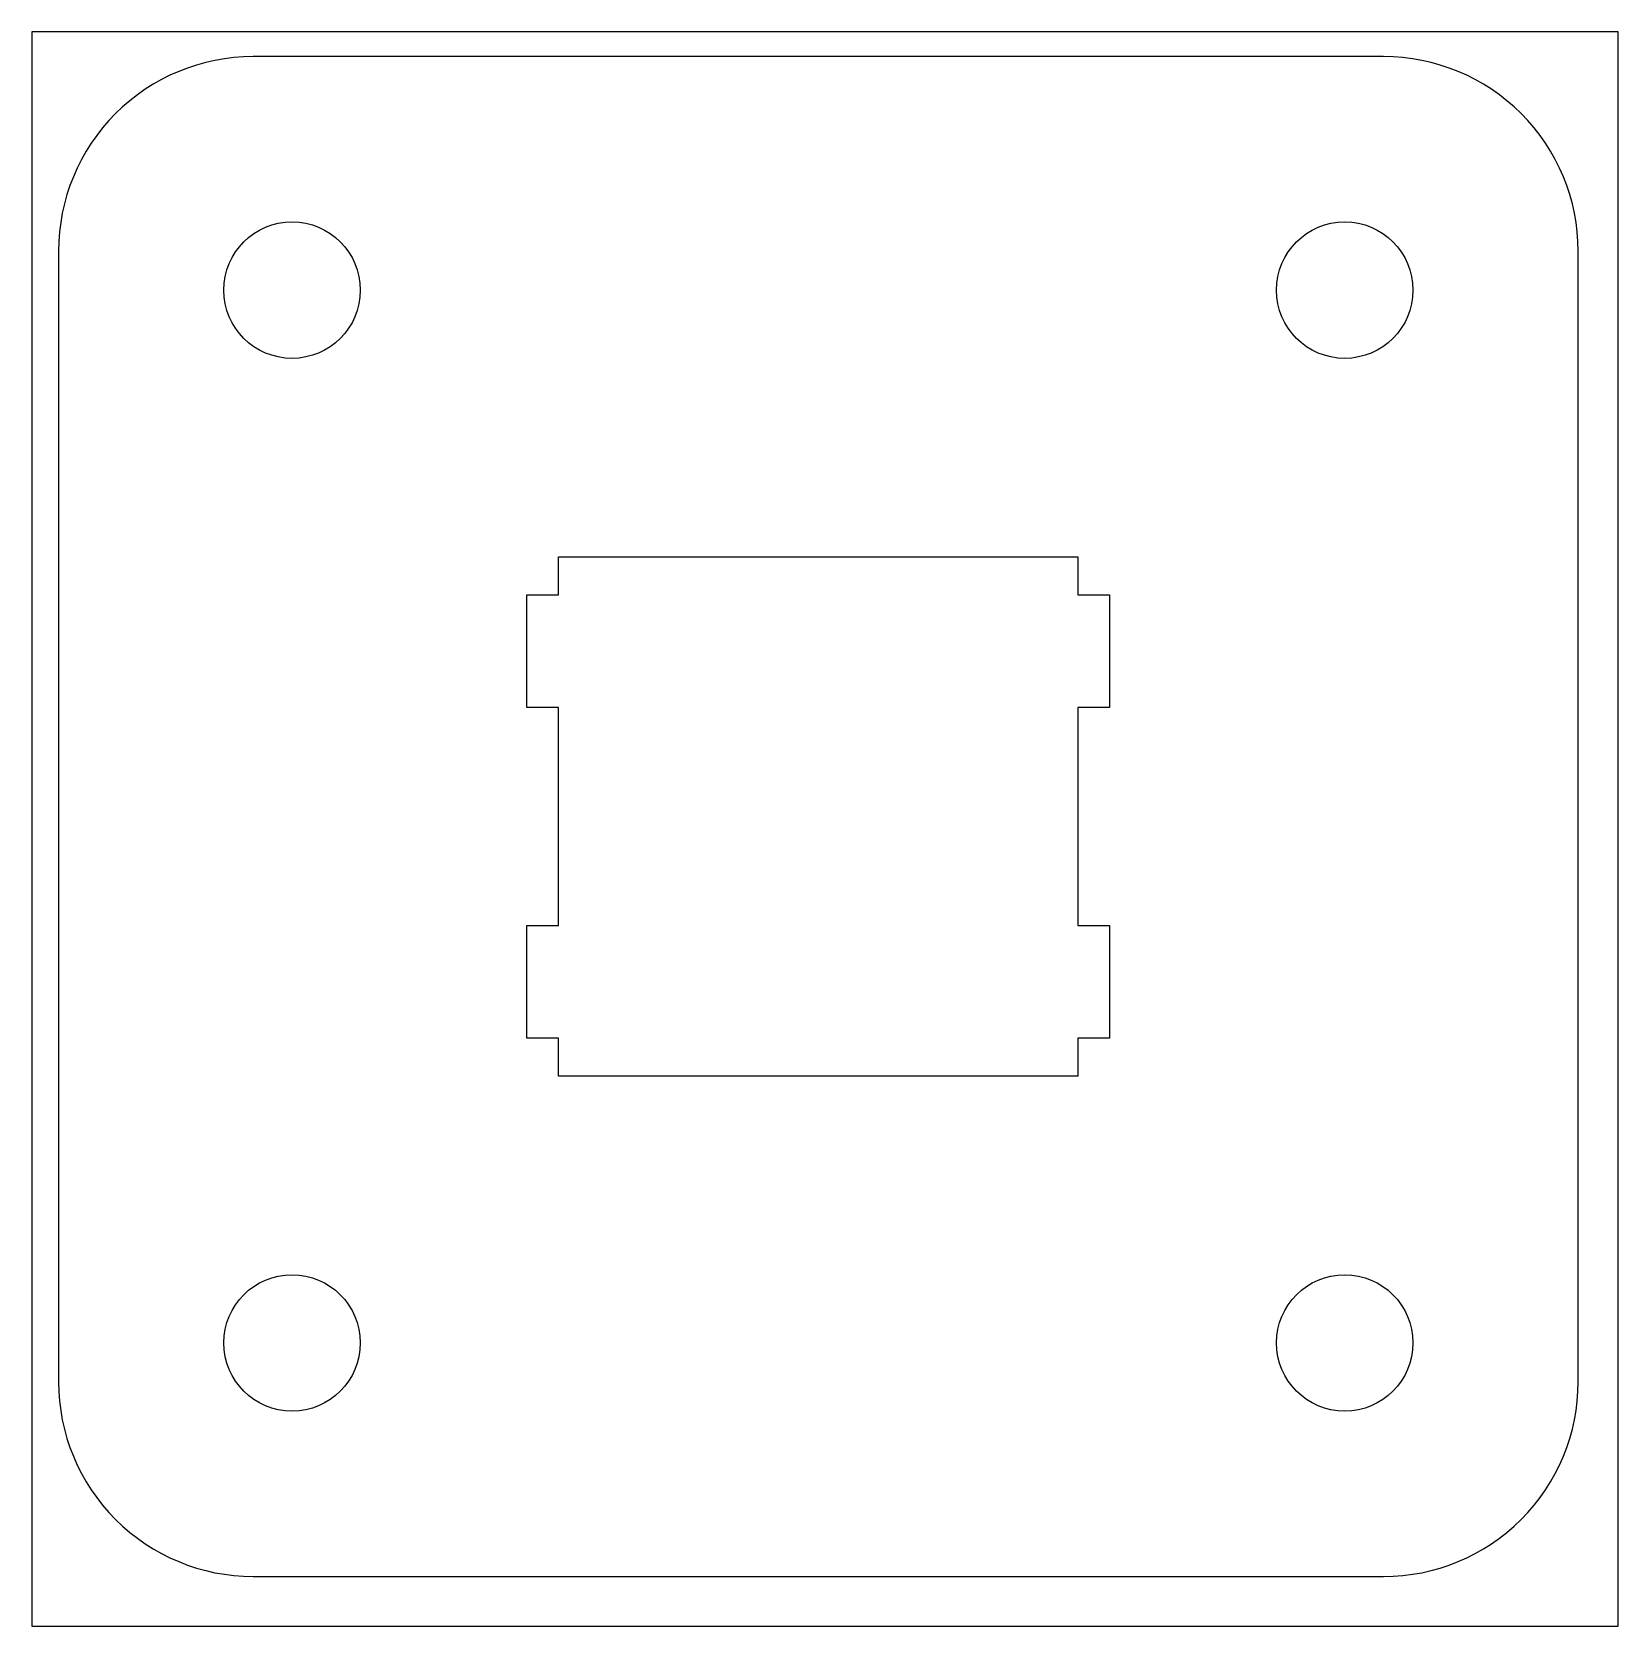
# Paper-space layout 'Key Cutout' of a CAD drawing. Header units: millimetres. Extents: x 0 to 40.8, y 160.5 to 201.5.
# The model-space entities are those that its viewports show. They can reach past a viewport. Long polylines and large blocks are cut down to what shows.
import ezdxf

# ---------------------------------------------------------------- set-up
doc = ezdxf.new("R2010")
doc.units = ezdxf.units.MM
doc.layers.get('0').update_dxf_attribs({"color": 5})
doc.layers.add('Boxes', color=3, linetype='Continuous')
doc.layers.add('Hidden', color=6, linetype='Continuous')
doc.layers.add('Cuts', color=7, linetype='Continuous', lineweight=0)
doc.layers.add('Viewports', color=7, linetype='Continuous', lineweight=0, plot=False)
doc.styles.get("Standard").update_dxf_attribs({"font": 'Arial.ttf'})

# ---------------------------------------------------------------- blocks, each defined once
blk = doc.blocks.new('Cherry Hole Inset')
at = {"layer": 'Cuts'}
blk.add_lwpolyline([(1.1114, 0.3), (1.1114, 1.2787), (0.3, 1.2787), (0.3, 4.1726), (1.1114, 4.1726), (1.1114, 9.7726), (0.3, 9.7726), (0.3, 12.6665), (1.1114, 12.6665), (1.1114, 13.6452), (14.4565, 13.6452), (14.4565, 12.6665), (15.2679, 12.6665), (15.2679, 9.7726), (14.4565, 9.7726), (14.4565, 4.1726), (15.2679, 4.1726), (15.2679, 1.2787), (14.4565, 1.2787), (14.4565, 0.3)], close=True, dxfattribs=at)
at = {"layer": 'Hidden'}
blk.add_lwpolyline([(0.8114, 0), (0.8114, 0.9787), (0, 0.9787), (0, 4.4726), (0.8114, 4.4726), (0.8114, 9.4726), (0, 9.4726), (0, 12.9665), (0.8114, 12.9665), (0.8114, 13.9452), (14.7565, 13.9452), (14.7565, 12.9665), (15.5679, 12.9665), (15.5679, 9.4726), (14.7565, 9.4726), (14.7565, 4.4726), (15.5679, 4.4726), (15.5679, 0.9787), (14.7565, 0.9787), (14.7565, 0)], close=True, dxfattribs=at)
blk = doc.blocks.new('Cherry Cutout 1')
at = {"layer": 'Boxes'}
blk.add_lwpolyline([(0, 0), (19.05, 0), (19.05, 19.05), (0, 19.05)], close=True, dxfattribs=at)
blk.add_blockref('Cherry Hole Inset', (1.735, 2.552))
at = {"layer": 'Hidden'}
blk.add_text('0.3mm inset', height=1, dxfattribs=at).set_placement((5.495, 0.682))

msp = doc.modelspace()

# ---------------------------------------------------------------- linework, layer by layer
at = {"layer": 'Cuts'}
msp.add_lwpolyline([(-5, -10), (24.05, -10, 0.414214), (29.05, -5), (29.05, 24.05, 0.414214), (24.05, 29.05), (-5, 29.05, 0.414214), (-10, 24.05), (-10, -5, 0.414214)], format="xyb", close=True, dxfattribs=at)
for centre in [(-4, 23.05), (23.05, 23.05), (-4, -4), (23.05, -4)]:
    msp.add_circle(centre, 1.753, dxfattribs=at)

# ---------------------------------------------------------------- block references
msp.add_blockref('Cherry Cutout 1', (0, 0))

psp = doc.layouts.new('Key Cutout')

# ---------------------------------------------------------------- viewports
at = {"layer": 'Viewports'}
vp = psp.add_viewport(center=(20.381, 180.978), size=(40.76, 40.9618), view_center_point=(9.695, 9.205), view_height=40.9618, dxfattribs=at)
vp.frozen_layers = ['Boxes', 'Hidden']

doc.saveas('drawing.dxf')
